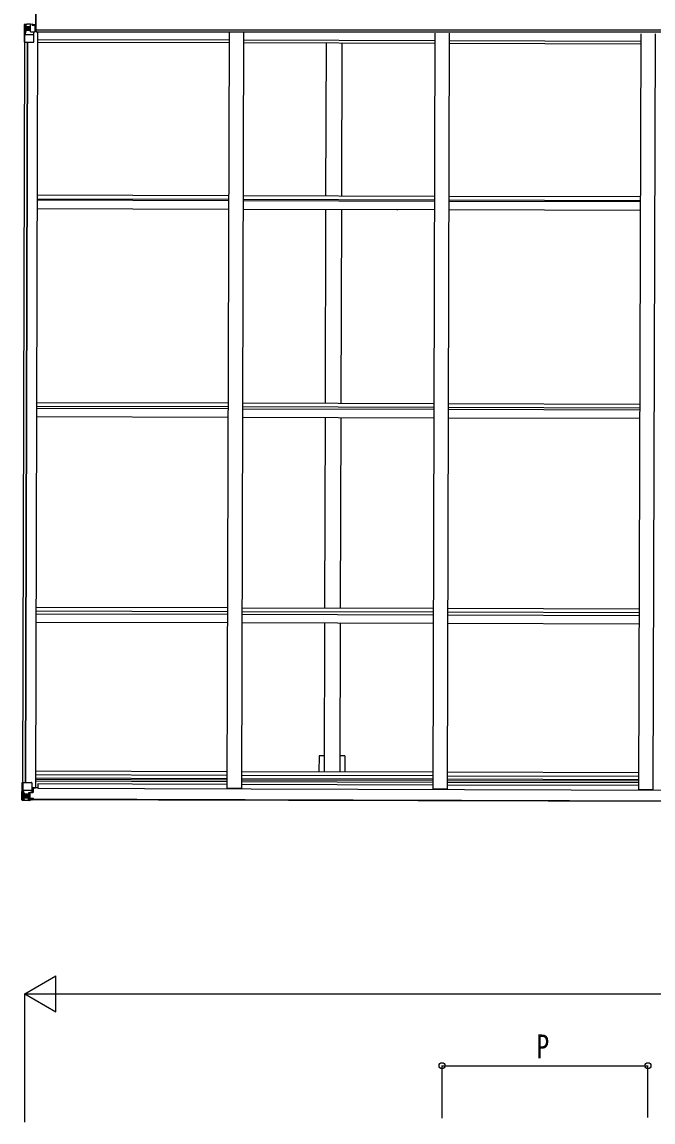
# Model space of a CAD drawing. Units: millimetres, scale not verified. Extents: x -10512 to 10512, y -7425 to 7425.
# Drawn here: x -1689 to 506, y -189 to 3637 of the extents above; entities that cross this region are included whole.
import ezdxf
from ezdxf.enums import TextEntityAlignment as Align

# ---------------------------------------------------------------- set-up
doc = ezdxf.new("R2010")
doc.units = ezdxf.units.MM
doc.header["$LTSCALE"] = 30
for name, color, linetype in [('0-4_YKK_13', 4, 'Continuous'), ('0-5_YKK_A1', 4, 'Continuous'), ('0-6_YKK_D', 6, 'Continuous')]:
    doc.layers.add(name, color=color, linetype=linetype)
doc.styles.add('ＭＳ ゴシック', font='')
doc.styles.get('ＭＳ ゴシック').set_extended_font_data('MS Gothic')

msp = doc.modelspace()

# ---------------------------------------------------------------- linework, layer by layer
at = {"layer": '0-4_YKK_13'}
for p, q in [((-1681.37, 3627.92), (-1681.54, 3567.21)), ((-1680.43, 3628.88), (-1680.43, 3628.92)), ((-1671.46, 3629.28), (-1679.39, 3628.83)), ((-1678.7, 3567.2), (-1678.53, 3627.79)), ((-1678.53, 3627.86), (-1678.53, 3627.79)), ((-1678.08, 3594.08), (-1673.9, 3606.16)), ((-1674.57, 3624.4), (-1677.3, 3628.08)), ((-1673.76, 3607.42), (-1673.73, 3620.89)), ((-1671.43, 3607.38), (-1673.76, 3607.42)), ((-1673.73, 3620.89), (-1671.39, 3620.95)), ((-1671.43, 3607.38), (-1671.43, 3607.38)), ((-1659.43, 3607.35), (-1671.43, 3607.38)), ((-1671.39, 3620.94), (-1659.39, 3620.91)), ((-1659.37, 3630.04), (-1671.37, 3629.29)), ((-1666.89, 3613.73), (-1666.9, 3612.77)), ((-1659.44, 3603.36), (-1659.37, 3630.15)), ((-1659.44, 3603.36), (-1652.94, 3603.35)), ((-1658.62, 3603.16), (-1658.62, 3603.36)), ((-1648.27, 3601.48), (-1658.62, 3603.16)), ((-1655.92, 3603.36), (-1648.27, 3602.11)), ((-1652.94, 3603.35), (-1643.94, 3603.36)), ((-1652.87, 3630.53), (-1652.88, 3624.59)), ((-1643.88, 3625.13), (-1652.88, 3625.21)), ((-1648.27, 3602.11), (-1648.27, 3601.48)), ((-1647.54, 3568.12), (-1647.45, 3601.22)), ((-1642.94, 3604.26), (-1642.88, 3624.42)), ((-1681.54, 3567.21), (-1648.54, 3567.12)), ((-1678.08, 3594.08), (-1671.47, 3593.85)), ((-1671.47, 3593.85), (-1647.47, 3593.79)), ((-1685.77, 992.12), (-1685.94, 931.53)), ((-1685.77, 992.12), (-1655.61, 992.04)), ((-1685.3, 965.24), (-1678.68, 965.43)), ((-1685.3, 965.24), (-1681.19, 953.14)), ((-1678.68, 965.43), (-1654.69, 965.36)), ((-1665.89, 955.42), (-1655.53, 957.04)), ((-1655.53, 957.68), (-1665.88, 956.05)), ((-1655.53, 957.04), (-1655.53, 957.68)), ((-1655.26, 957.12), (-1651.21, 957.15)), ((-1654.61, 991.03), (-1654.71, 957.93)), ((-1650.18, 969.02), (-1654.68, 969.03)), ((-1634.16, 972.89), (-1654.66, 972.95)), ((-1650.21, 957.15), (-1651.21, 957.15)), ((-1651.2, 958.88), (-1650.2, 958.87)), ((-1650.16, 972.94), (-1650.21, 957.15)), ((-1688.78, 931.42), (-1688.78, 931.46)), ((-1687.84, 930.46), (-1687.84, 930.42)), ((-1687.84, 930.41), (-1687.84, 930.41)), ((-1678.87, 930), (-1686.8, 930.5)), ((-1685.93, 931.47), (-1685.94, 931.53)), ((-1681.96, 934.9), (-1684.7, 931.24)), ((-1681.05, 951.87), (-1681.09, 938.4)), ((-1681.09, 938.4), (-1678.76, 938.34)), ((-1678.72, 951.9), (-1681.05, 951.87)), ((-1666.78, 929.18), (-1678.78, 930)), ((-1678.76, 938.34), (-1666.76, 938.31)), ((-1678.72, 951.9), (-1666.72, 951.87)), ((-1678.72, 951.9), (-1678.72, 951.9)), ((-1673.26, 945.52), (-1673.26, 946.48)), ((-1667.76, 938.31), (-1666.76, 938.31)), ((-1666.71, 955.16), (-1666.78, 929.07)), ((-1666.78, 929.95), (-1660.28, 929.53)), ((-1660.29, 928.65), (-1666.78, 929.07)), ((-1665.27, 934.77), (-1666.77, 934.77)), ((-1665.26, 938.3), (-1666.76, 938.31)), ((-1665.22, 951.86), (-1666.72, 951.87)), ((-1665.88, 956.05), (-1665.89, 955.42)), ((-1660.28, 930.46), (-1665.28, 930.56)), ((-1664.77, 935.13), (-1665.27, 935.13)), ((-1661.25, 940.05), (-1665.25, 940.06)), ((-1661.23, 948.25), (-1665.23, 948.26)), ((-1665.16, 936.43), (-1661.26, 936.42)), ((-1664.77, 936.22), (-1664.77, 936.06)), ((-1664.77, 936.06), (-1664.77, 936.06)), ((-1654.77, 935.94), (-1664.77, 936.06)), ((-1664.77, 934.1), (-1664.77, 936.06)), ((-1656.77, 934.11), (-1664.77, 934.13)), ((-1656.77, 934.08), (-1664.77, 934.1)), ((-1661.21, 956.15), (-1661.27, 936.18)), ((-1660.28, 929.53), (-1660.29, 928.65)), ((-1660.28, 930.46), (-1660.28, 931.28)), ((-1660.28, 930.05), (-1660.28, 930.46)), ((-1660.28, 930.05), (-1660.28, 929.53)), ((-1658.27, 933.34), (-1658.27, 934.08)), ((-1655.28, 930.83), (-1655.28, 931.27)), ((-1654.98, 930.83), (-1655.28, 930.83)), ((-1654.98, 930.83), (-1653.29, 931.26)), ((-1654.77, 935.94), (-1654.77, 934.33)), ((-1654.77, 934.33), (-1649.77, 934.32)), ((-1649.77, 933.31), (-1649.77, 934.32)), ((-1649.77, 934.32), (-1648.77, 934.32)), ((-1648.77, 936), (-1648.77, 935.88)), ((-1648.77, 934.32), (-1648.77, 935.88)), ((-1648.77, 934.32), (-1648.77, 933.31))]:
    msp.add_line(p, q, dxfattribs=at)
msp.add_lwpolyline([(-1640.85, 3605.32), (-1640.85, 3668.32), (-1642.35, 3668.32), (-1642.35, 3605.32)], close=True, dxfattribs=at)
for points in [[(-1640.85, 3605.32), (-1639.85, 3605.32), (-1639.85, 3668.32), (-1640.85, 3668.32)], [(-1680.43, 3628.92), (-1671.37, 3629.45), (-1652.87, 3630.53)], [(-1667.85, 3615.65), (-1668.81, 3615.66), (-1668.81, 3614.7), (-1667.85, 3614.69)], [(-1666.9, 3612.77), (-1665.94, 3612.77), (-1665.93, 3613.73)], [(-1665.93, 3616.61), (-1665.92, 3617.57), (-1666.88, 3617.57), (-1666.89, 3616.61)], [(-1664.97, 3614.69), (-1664.01, 3614.68), (-1664.01, 3615.64), (-1664.97, 3615.65)], [(-1642.88, 3624.42), (-1642.9, 3624.52), (-1652.88, 3624.59)], [(-1688.78, 931.46), (-1688.61, 992.13), (-1685.77, 992.12)], [(-1651.21, 957.15), (-1651.2, 958.88), (-1654.7, 958.91)], [(-1687.84, 930.41), (-1678.78, 929.83), (-1666.78, 929.07)], [(-1675.18, 944.57), (-1676.14, 944.57), (-1676.14, 943.61), (-1675.18, 943.61)], [(-1674.23, 942.65), (-1674.23, 941.69), (-1673.27, 941.68), (-1673.27, 942.64)], [(-1673.26, 946.48), (-1674.22, 946.49), (-1674.22, 945.53)], [(-1672.3, 943.6), (-1671.34, 943.6), (-1671.34, 944.56), (-1672.3, 944.56)], [(-1660.28, 930.05), (-1665.28, 930.06), (-1665.21, 955.52)], [(-1649.77, 936.05), (-1664.77, 936.22), (-1664.77, 936.22)], [(-1664.77, 935.13), (-1656.77, 935.11), (-1656.77, 933.33)], [(-1654.77, 935.94), (-1654.77, 935.95), (-1648.77, 935.88)]]:
    msp.add_lwpolyline(points, dxfattribs=at)
for centre in [(-1666.41, 3615.17), (-1673.74, 944.08)]:
    msp.add_circle(centre, 5.3, dxfattribs=at)
for centre, radius, start, end in [((-1680.38, 3627.92), 0.999, 93.28508, 179.79351), ((-1680.38, 3627.88), 0.999, 93.28508, 179.79351), ((-1680.37, 3627.92), 1, 93.34285, 179.84347), ((-1679.18, 3641.52), 12.7, 269.08734, 274.94579), ((-1677.25, 3627.91), 1.28, 131.021, 182.30164), ((-1667.85, 3616.61), 0.96, 269.84268, 359.84268), ((-1667.85, 3613.73), 0.96, 359.84268, 89.84268), ((-1664.97, 3616.61), 0.96, 179.84268, 269.84268), ((-1664.97, 3613.73), 0.96, 89.84268, 179.84268), ((-1658.5, 3604.09), 0.937, 230.77666, 263.11035), ((-1648.39, 3600.55), 0.937, 2.16477, 83.11035), ((-1648.38, 3601.18), 0.937, 2.16477, 83.11035), ((-1648.54, 3568.12), 1, 269.84268, 359.84268), ((-1655.61, 991.04), 1, 359.84268, 89.84268), ((-1655.64, 958.61), 0.937, 276.57502, 357.5206), ((-1655.64, 957.98), 0.937, 276.57502, 357.5206), ((-1687.78, 931.45), 0.999, 179.89186, 266.40029), ((-1687.78, 931.41), 0.999, 179.89186, 266.40029), ((-1687.78, 931.41), 1, 179.8419, 266.34252), ((-1686.66, 917.8), 12.7, 84.73957, 90.59803), ((-1684.65, 931.41), 1.28, 177.38373, 228.66437), ((-1675.19, 942.65), 0.96, 359.84268, 89.84268), ((-1675.18, 945.53), 0.96, 269.84268, 359.84268), ((-1672.31, 942.64), 0.96, 89.84268, 179.84268), ((-1672.3, 945.52), 0.96, 179.84268, 269.84268), ((-1665.78, 955.12), 0.937, 96.57502, 177.5206), ((-1665.78, 954.49), 0.937, 96.57502, 177.5206), ((-1664.77, 933.63), 0.5, 89.84159, 179.84159), ((-1664.77, 933.6), 0.5, 89.84577, 179.84467), ((-1664.75, 936.73), 0.513, 178.79561, 267.96241), ((-1664.76, 936.56), 0.5, 179.79804, 269.31373), ((-1649.65, 928.36), 7.69, 83.40843, 90.8727)]:
    msp.add_arc(centre, radius, start, end, dxfattribs=at)
for centre, major_axis, ratio, start_param, end_param in [((-1479.4, 3640.68), (201.03, 11.81), 0.060933, 3.1373463, 3.1378449), ((-1678.43, 3628.99), (2, 0.12), 0.060933, 3.1378449, 4.2119296), ((-1678.25, 3625.9), (-0.02, 3), 0.466854, 5.5234897, 6.1575023), ((-1676.6, 3620.82), (0.04, 5), 0.573921, 4.7320603, 5.5159136), ((-1675.17, 3607.45), (0.01, 3), 0.468246, 4.2703918, 4.7058971), ((-1753.14, 3621.17), (81.75, -0.22), 0.061163, 0, 0.0007725), ((-1643.94, 3604.26), (1, 0.018), 0.906239, 4.6936843, 6.2644806), ((-1643.88, 3624.43), (1, -0.015), 0.707053, 0.1587743, 1.5795216), ((-1677.35, 3596.43), (0.86, 2.32), 0.403757, 2.3087461, 3.2744049), ((-1684.58, 962.89), (0.85, -2.32), 0.403757, 3.0087805, 3.9744392), ((-1486.88, 917.55), (200.96, -12.91), 0.060933, 3.1453404, 3.145839), ((-1685.84, 930.33), (2, -0.13), 0.060933, 2.0712557, 3.1453404), ((-1685.64, 933.43), (-0.03, -3), 0.466854, 0.125683, 0.7596956), ((-1683.96, 938.49), (0.02, -5), 0.573921, 0.7672717, 1.551125), ((-1682.46, 951.86), (0, -3), 0.468246, 1.5772882, 2.0127935), ((-1760.51, 938.57), (81.75, -0.22), 0.061163, 6.2824128, 6.2831853)]:
    msp.add_ellipse(centre, major_axis=major_axis, ratio=ratio, start_param=start_param, end_param=end_param, dxfattribs=at)
at = {"layer": '0-5_YKK_A1'}
for p, q in [((-1652.87, 3628.93), (-1642.37, 3628.9)), ((-1634.45, 3602.14), (-1641.66, 973.52)), ((3333.15, 3608.38), (-1639.85, 3608.65)), ((-1639.85, 3605.34), (-1639.85, 3601.69)), ((3333.15, 3601.69), (-1639.85, 3601.69)), ((-968.45, 3600.31), (-975.67, 971.69)), ((-918.45, 3600.17), (-925.67, 971.56)), ((-252.45, 3598.34), (-259.67, 969.73)), ((-202.45, 3598.21), (-209.67, 969.59)), ((-1679.54, 3567.21), (-1686.61, 992.12)), ((-1670.54, 3567.18), (-1677.61, 992.1)), ((-1669.84, 3567.18), (-1676.91, 992.09)), ((-968.55, 3564.37), (-1634.54, 3566.2)), ((-968.52, 3573.5), (-1634.52, 3575.32)), ((-253.11, 3571.53), (-919.1, 3573.36)), ((-252.86, 3562.4), (-918.86, 3564.23)), ((-631.05, 3563.44), (-632.51, 3031.53)), ((-576.05, 3563.29), (-577.51, 3031.37)), ((462.89, 3569.57), (-203.11, 3571.39)), ((463.14, 3560.44), (-202.86, 3562.26)), ((463.55, 3596.38), (456.33, 967.76)), ((513.55, 3596.24), (506.33, 967.62)), ((-970.01, 3032.45), (-1636, 3034.28)), ((-254.01, 3030.49), (-920.01, 3032.31)), ((-421.97, 3030.2), (-421.97, 3031.39)), ((461.99, 3028.52), (-204.01, 3030.35)), ((-970.14, 2985.38), (-1636.13, 2987.21)), ((-970.05, 3015.14), (-1636.05, 3016.97)), ((-970.04, 3019.44), (-1636.04, 3021.27)), ((-254.14, 2983.42), (-920.14, 2985.24)), ((-254.06, 3013.17), (-920.05, 3015)), ((-254.05, 3017.47), (-920.04, 3019.3)), ((-383.14, 2984.77), (-383.14, 2982.59)), ((461.94, 3011.21), (-204.06, 3013.04)), ((461.95, 3015.51), (-204.05, 3017.33)), ((-632.64, 2984.45), (-634.49, 2310.09)), ((-577.64, 2984.3), (-579.49, 2309.94)), ((461.86, 2981.45), (-204.14, 2983.28)), ((-972.02, 2298.06), (-1638.02, 2299.89)), ((-971.99, 2311.02), (-1637.99, 2312.85)), ((-256.03, 2296.1), (-922.02, 2297.93)), ((-255.99, 2309.05), (-921.99, 2310.88)), ((459.97, 2294.13), (-206.03, 2295.96)), ((460.01, 2307.09), (-205.99, 2308.92)), ((-972.12, 2261.47), (-1638.12, 2263.3)), ((-972.04, 2290.91), (-1638.04, 2292.74)), ((-256.13, 2259.51), (-922.12, 2261.34)), ((-256.05, 2288.95), (-922.04, 2290.78)), ((-634.63, 2260.55), (-636.44, 1597.73)), ((-579.63, 2260.4), (-581.45, 1597.58)), ((459.87, 2257.54), (-206.13, 2259.37)), ((459.95, 2286.98), (-206.05, 2288.81)), ((-974.01, 1575.66), (-1640, 1577.49)), ((-973.98, 1585.82), (-1639.98, 1587.64)), ((-973.94, 1598.65), (-1639.94, 1600.48)), ((-258.01, 1573.7), (-924.01, 1575.52)), ((-257.98, 1583.85), (-923.98, 1585.68)), ((-257.95, 1596.69), (-923.94, 1598.52)), ((457.99, 1571.73), (-208.01, 1573.56)), ((458.02, 1581.88), (-207.98, 1583.71)), ((458.05, 1594.72), (-207.95, 1596.55)), ((-974.09, 1546.7), (-1640.08, 1548.52)), ((-258.09, 1544.73), (-924.09, 1546.56)), ((-636.59, 1545.77), (-638.01, 1028.2)), ((-581.59, 1545.62), (-583.01, 1028.05)), ((457.91, 1542.76), (-208.09, 1544.59)), ((-565.15, 1084.27), (-582.85, 1084.32)), ((-565.15, 1084.27), (-565.31, 1028)), ((-975.6, 994.1), (-1641.6, 995.93)), ((-1641.58, 1003), (-975.58, 1001.17)), ((-975.57, 1004.96), (-1641.57, 1006.79)), ((-975.54, 1016.31), (-1641.54, 1018.13)), ((-975.51, 1029.13), (-1641.5, 1030.96)), ((-925.58, 1001.04), (-259.59, 999.21)), ((-259.58, 1002.99), (-925.57, 1004.82)), ((-259.55, 1014.34), (-925.54, 1016.17)), ((-259.51, 1027.16), (-925.51, 1028.99)), ((-209.59, 999.07), (456.41, 997.24)), ((456.42, 1001.03), (-209.58, 1002.86)), ((456.45, 1012.37), (-209.55, 1014.2)), ((456.49, 1025.2), (-209.51, 1027.03)), ((-1654.66, 973.56), (-1641.66, 973.52)), ((-1634.13, 986.54), (-1634.17, 971.47)), ((-1634.17, 971.47), (3312.81, 957.89)), ((-975.63, 984.74), (-1634.13, 986.54)), ((-975.67, 971.69), (-925.67, 971.56)), ((-259.63, 982.77), (-925.63, 984.6)), ((-259.61, 992.14), (-925.6, 993.97)), ((-259.67, 969.73), (-209.67, 969.59)), ((456.37, 980.8), (-209.63, 982.63)), ((456.39, 990.17), (-209.61, 992)), ((456.33, 967.76), (506.33, 967.62)), ((3343.7, 917.54), (-1665.28, 931.29)), ((3343.71, 919.6), (-1665.27, 933.36))]:
    msp.add_line(p, q, dxfattribs=at)
msp.add_lwpolyline([(-637.85, 1084.47), (-655.55, 1084.52), (-655.71, 1028.25)], dxfattribs=at)
at = {"layer": '0-6_YKK_D'}
for p, q in [((-1679.35, 256.21), (-1571.1, 318.71)), ((-1571.1, 193.71), (-1571.1, 318.71)), ((-1679.35, -189.34), (-1679.35, 257.21)), ((-1679.35, 256.21), (-1571.1, 193.71)), ((-1679.35, 256.21), (-1462.84, 256.21)), ((-1554.35, 256.21), (3247.65, 256.21)), ((-227.35, -176.38), (-227.35, 7.21)), ((-227.35, 6.21), (488.65, 6.21)), ((488.65, -173.5), (488.65, 7.21))]:
    msp.add_line(p, q, dxfattribs=at)
for centre in [(-227.35, 6.21), (488.65, 6.21)]:
    msp.add_circle(centre, 10.62, dxfattribs=at)

# ---------------------------------------------------------------- texts
at = {"layer": '0-6_YKK_D', "style": 'ＭＳ ゴシック', "width": 0.8}
msp.add_text('P', height=82.48, dxfattribs=at).set_placement((100.65, 7.87), align=Align.BOTTOM_LEFT)

doc.saveas('drawing.dxf')
